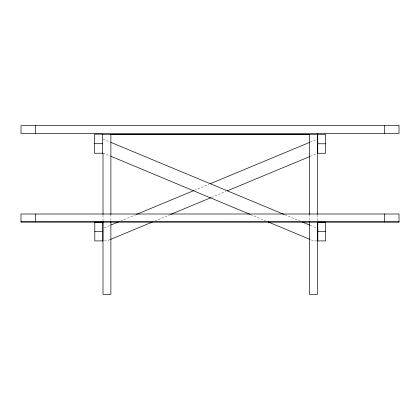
<?xml version="1.0" encoding="UTF-8"?>
<svg xmlns="http://www.w3.org/2000/svg" width="420" height="420" viewBox="0 0 420 420"><rect width="100%" height="100%" fill="white"/><g stroke="black" fill="none" stroke-linecap="round" stroke-linejoin="round"><path stroke-width="0.32" stroke-dasharray="2.1 1.58" d="M104.239 227.824L110.297 225.304M120.598 221.02L135.744 214.72M194.518 190.271L209.06 184.222M310.244 142.133L317.515 139.109M109.993 239.647L106.964 240.907L103.682 240.907M154.765 221.02L169.89 214.73M211.633 197.363L226.154 191.326M310.254 156.34L317.515 153.321M316.858 240.907L313.577 240.907L310.548 239.642M103.01 139.109L110.261 142.123M284.886 214.757L299.99 221.041M310.259 225.309L316.302 227.824M103.01 152.98L110.271 156.009M250.646 214.625L265.776 220.946M317.405 214.982L317.405 220.883M309.53 214.489L309.53 221.036M110.88 214.489L110.88 221.036M103.005 215.287L103.005 221.167"/><path stroke-width="0.63" d="M110.906 225.052L118.178 222.028M136.353 214.468L193.914 190.523M210.268 183.719L309.635 142.385M110.597 239.395L152.345 222.028M170.494 214.478L211.029 197.615M227.367 190.822L309.645 156.592M102.68 134.321L325.605 134.321L325.605 153.232L317.515 153.321L317.515 139.109M110.88 134.647L309.53 134.647L309.53 134.321L309.53 214.489M94.474 143.703L102.68 143.703M317.73 143.777L325.605 143.777M102.821 222.201L94.805 222.201L94.805 240.907L103.026 240.907M94.805 231.551L102.821 231.551M317.809 231.551L325.61 231.551M110.864 142.375L284.277 214.505M302.405 222.043L309.656 225.062M110.875 156.261L250.042 214.373M268.196 221.954L309.944 239.39M399 222.002L399 214.001L21 214.001L21 222.002M384.562 125.669L384.562 133.544M384.447 214.001L384.447 221.928M317.73 133.544L317.73 153.232M317.515 228.328L317.515 240.907M317.405 134.321L317.405 214.326M317.405 222.196L317.405 294.331L309.53 294.331L309.53 221.692M110.88 134.321L110.88 214.489M110.88 221.692L110.88 294.331L103.005 294.331L103.005 221.823M103.005 214.636L103.005 153.232L94.474 153.232L94.474 134.174L102.68 134.174L102.68 153.232M102.821 222.002L102.821 240.907M35.553 214.001L35.553 221.928M35.438 125.669L35.438 133.544M399 125.669L21 125.669L21 133.544L399 133.544L399 125.669M399 221.928L21 221.928L399 221.97M325.61 222.201L317.809 222.201L317.809 240.907L325.61 240.907L325.61 222.201"/></g></svg>
